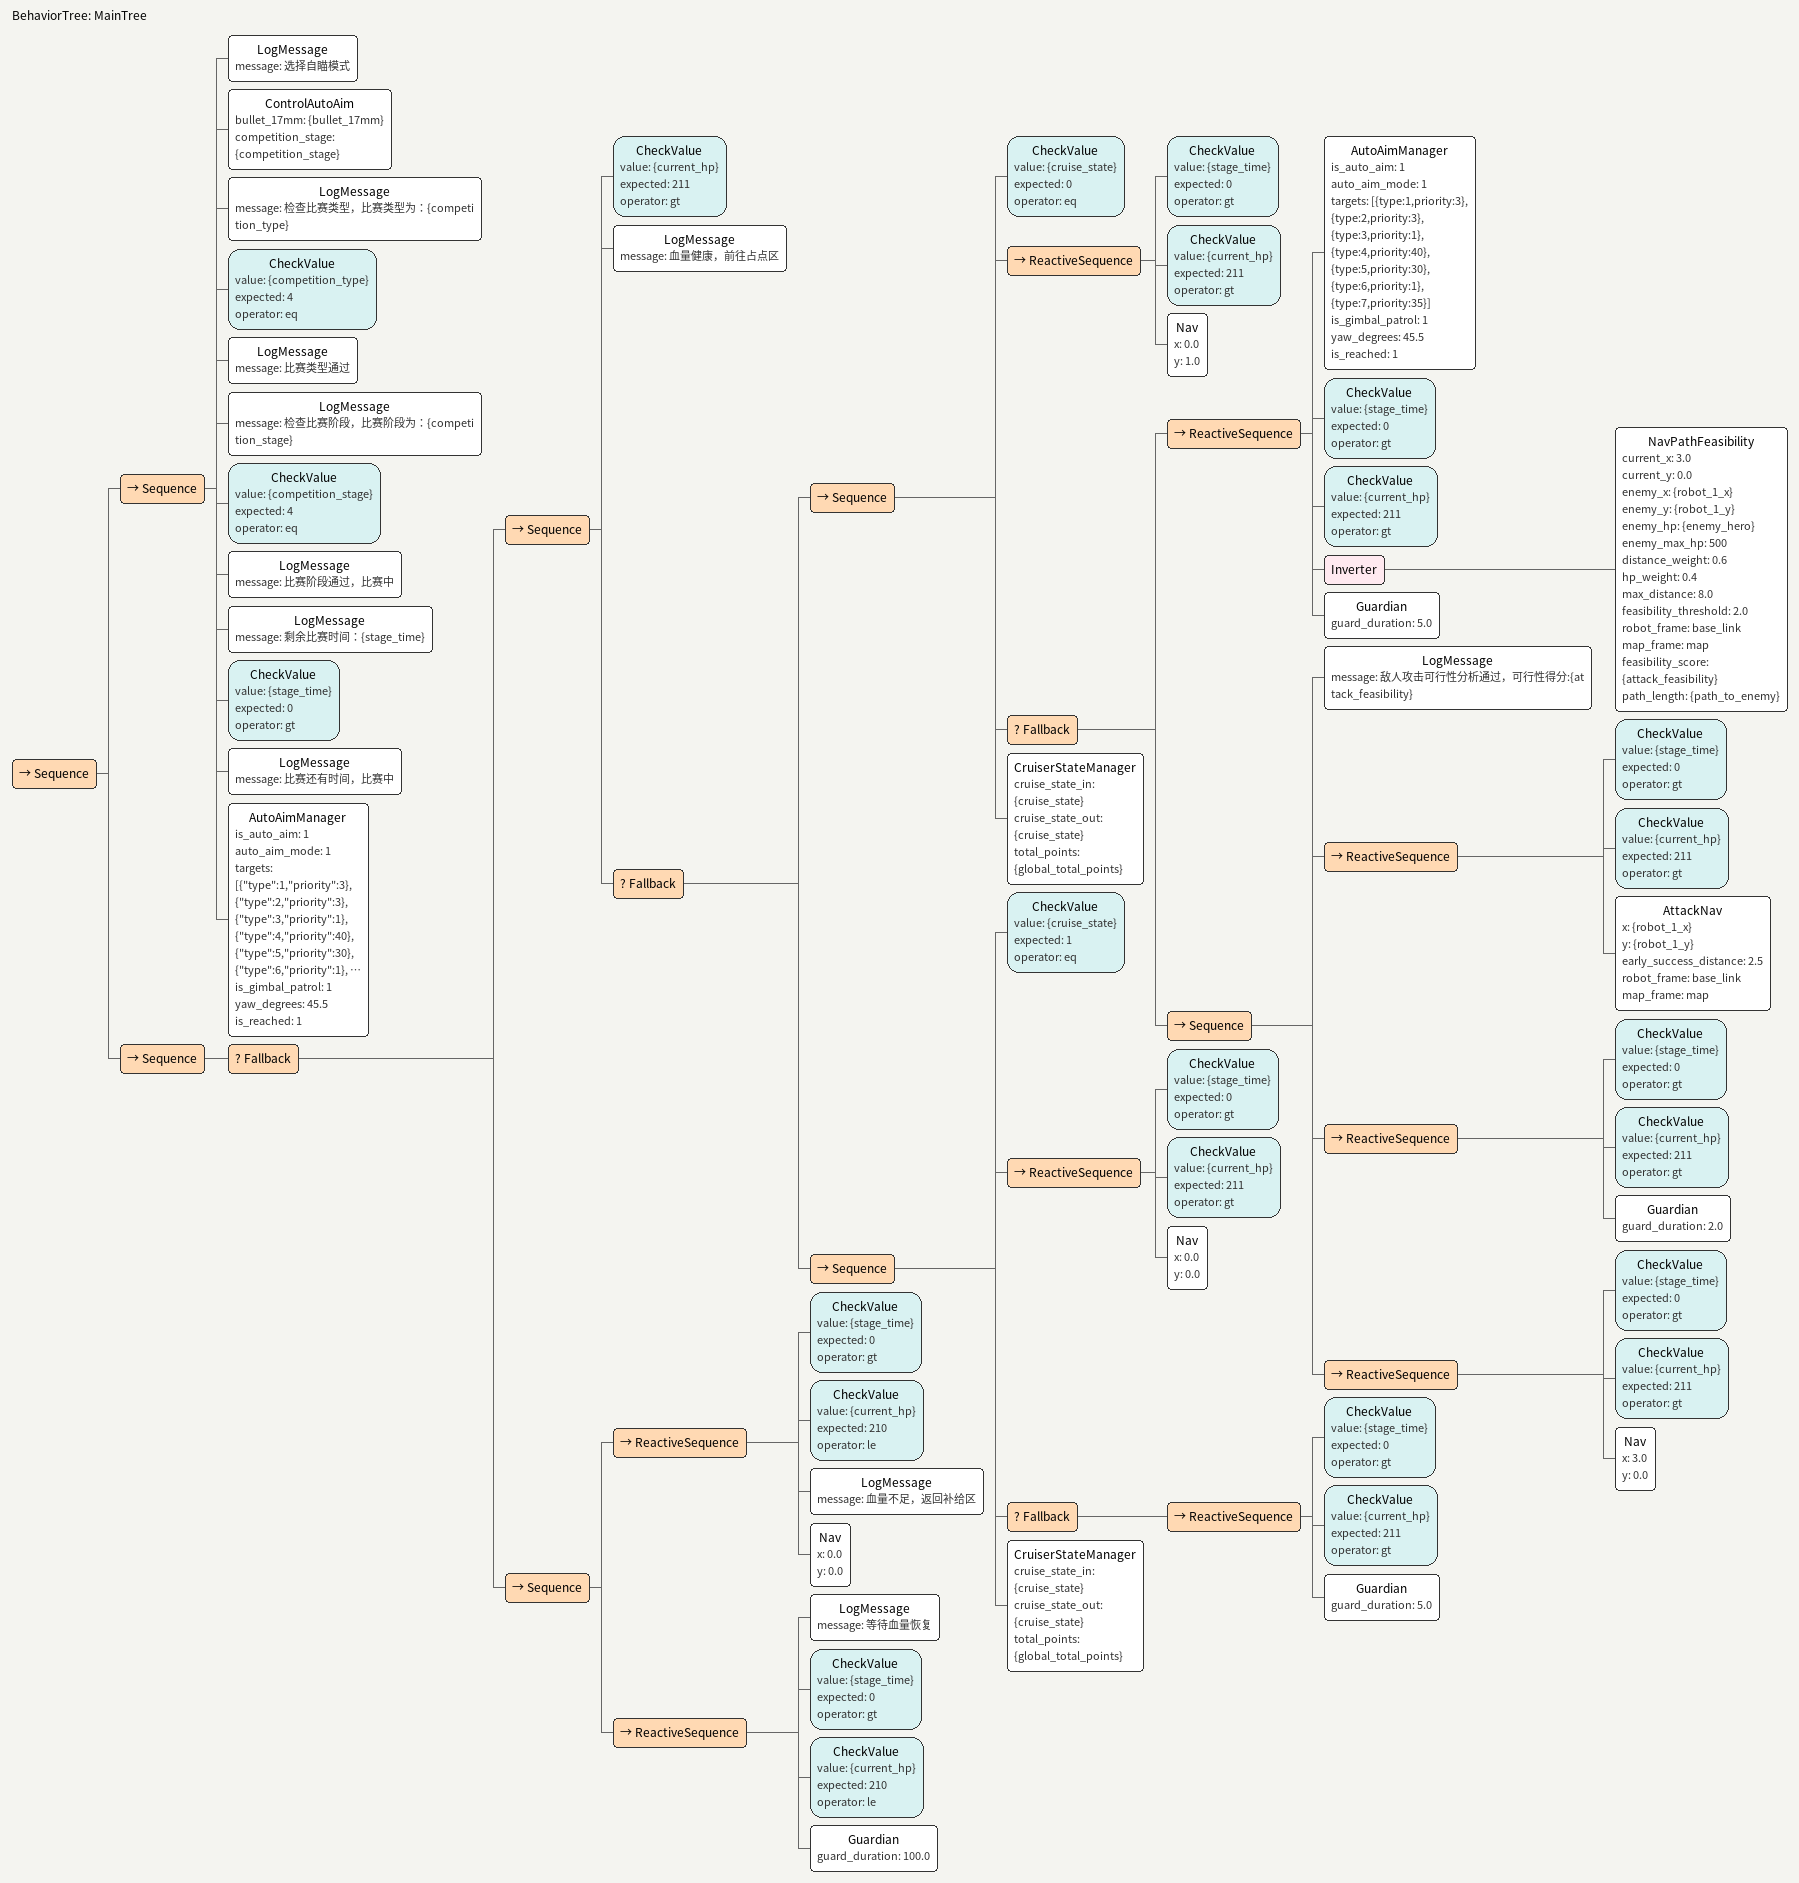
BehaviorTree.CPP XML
<?xml version="1.0" encoding="UTF-8"?>
<root BTCPP_format="4" main_tree_to_execute="MainTree">
  <!-- 主行为树 -->
  <BehaviorTree ID="MainTree">
    <Sequence>
        <Sequence>
            <!-- 赛前检查 - 使用单次初始化，数据由独立线程实时更新 -->
            <LogMessage message="选择自瞄模式"/>
            <ControlAutoAim bullet_17mm ="{bullet_17mm}" competition_stage = "{competition_stage}"/>
            <!-- 比赛类型检查 -->
            <LogMessage message="检查比赛类型，比赛类型为：{competition_type}"/>
            <CheckValue value="{competition_type}" expected="4" operator="eq"/>
            <LogMessage message="比赛类型通过"/>

            <!-- 比赛阶段检查 -->
            <LogMessage message="检查比赛阶段，比赛阶段为：{competition_stage}"/>
            <CheckValue value="{competition_stage}" expected="4" operator="eq"/>
            <LogMessage message="比赛阶段通过，比赛中"/>
            <!-- 剩余时间检查 -->
            <LogMessage message="剩余比赛时间：{stage_time}"/>
            <CheckValue value="{stage_time}" expected="0" operator="gt"/>
            <LogMessage message="比赛还有时间，比赛中"/>
            <AutoAimManager is_auto_aim = "1"
                            auto_aim_mode = "1"
                            targets='[{"type":1,"priority":3},
                                      {"type":2,"priority":3},
                                      {"type":3,"priority":1},
                                      {"type":4,"priority":40},
                                      {"type":5,"priority":30},
                                      {"type":6,"priority":1},
                                      {"type":7,"priority":35}]'
                            is_gimbal_patrol = "1"
                            yaw_degrees = "45.5"
                            is_reached = "1" />
        </Sequence>

        <Sequence>
          <Fallback> <!-- 血量分支判断-->
            <!-- 高血量分支 -->
            <Sequence>
                <CheckValue value="{current_hp}" expected="211" operator="gt"/>
                <LogMessage message="血量健康，前往占点区"/>

                <Fallback> <!-- 状态机的每一状态检查不通过返回false就进入下一状态 -->
                    <!-- 巡航点0: x="3.0" y="0.0" -->
                    <Sequence>
                        <CheckValue value="{cruise_state}" expected="0" operator="eq"/>
                        <ReactiveSequence>
                            <CheckValue value="{stage_time}" expected="0" operator="gt"/>
                            <CheckValue value="{current_hp}" expected="211" operator="gt"/>
                            <Nav x="0.0" y="1.0" />
                        </ReactiveSequence>
                        <Fallback>
                            <ReactiveSequence>
                                <AutoAimManager is_auto_aim = "1"
                                                auto_aim_mode = "1"
                                                targets="[{type:1,priority:3},
                                                          {type:2,priority:3},
                                                          {type:3,priority:1},
                                                          {type:4,priority:40},
                                                          {type:5,priority:30},
                                                          {type:6,priority:1},
                                                          {type:7,priority:35}]"
                                                is_gimbal_patrol = "1"
                                                yaw_degrees = "45.5"
                                                is_reached = "1" />
                                <CheckValue value="{stage_time}" expected="0" operator="gt"/>
                                <CheckValue value="{current_hp}" expected="211" operator="gt"/>
                                <!-- 使用反相器，触发临时事件的反条件，不符反条件即符合条件，进入临时事件 -->
                                <Inverter>
                                    <NavPathFeasibility
                                        current_x="3.0" current_y="0.0"
                                        enemy_x="{robot_1_x}" enemy_y="{robot_1_y}"
                                        enemy_hp="{enemy_hero}" enemy_max_hp="500"
                                        distance_weight="0.6" hp_weight="0.4"
                                        max_distance="8.0"
                                        feasibility_threshold="2.0"
                                        robot_frame="base_link" map_frame="map"
                                        feasibility_score="{attack_feasibility}"
                                        path_length="{path_to_enemy}"/>
                                </Inverter>
                                <Guardian guard_duration = "5.0"/>
                            </ReactiveSequence>
                            <!-- 临时事件 触发条件：基于导航路径长的评估通过 -->
                            <Sequence>
                                <LogMessage message="敌人攻击可行性分析通过，可行性得分:{attack_feasibility}"/>
                                <!-- 阶段1: 前往临时点 -->
                                <ReactiveSequence>
                                <CheckValue value="{stage_time}" expected="0" operator="gt"/>
                                <CheckValue value="{current_hp}" expected="211" operator="gt"/>
                                <!-- 进入临时条件有两种可能：1.临时事件触发 2.血量时间判断不通过 再次判断使进入条件只剩临时事件触发一种 -->
                                <AttackNav x="{robot_1_x}" y="{robot_1_y}"
                                           early_success_distance="2.5"
                                           robot_frame="base_link" map_frame="map"/>
                                </ReactiveSequence>
                                <!-- 阶段2: 短时驻守 -->
                                <ReactiveSequence>
                                <CheckValue value="{stage_time}" expected="0" operator="gt"/>
                                <CheckValue value="{current_hp}" expected="211" operator="gt"/>
                                <Guardian guard_duration="2.0"/>
                                </ReactiveSequence>
                                <!-- 阶段3: 返回原点 -->
                                <ReactiveSequence>
                                <CheckValue value="{stage_time}" expected="0" operator="gt"/>
                                <CheckValue value="{current_hp}" expected="211" operator="gt"/>
                                <Nav x="3.0" y="0.0"/>
                                </ReactiveSequence>
                            </Sequence>
                        </Fallback>
                        <CruiserStateManager cruise_state_in = "{cruise_state}"
                                            cruise_state_out = "{cruise_state}"
                                            total_points = "{global_total_points}" />
                    </Sequence>

                    <!-- 巡航点1: x="0.0" y="0.0" -->
                    <Sequence>
                        <CheckValue value="{cruise_state}" expected="1" operator="eq"/>
                        <ReactiveSequence>
                            <CheckValue value="{stage_time}" expected="0" operator="gt"/>
                            <CheckValue value="{current_hp}" expected="211" operator="gt"/>
                            <Nav x="0.0" y="0.0" />
                        </ReactiveSequence>
                        <Fallback>
                            <ReactiveSequence>
                                <CheckValue value="{stage_time}" expected="0" operator="gt"/>
                                <CheckValue value="{current_hp}" expected="211" operator="gt"/>
                                <Guardian guard_duration = "5.0"/>
                            </ReactiveSequence>
                        </Fallback>
                        <CruiserStateManager cruise_state_in = "{cruise_state}"
                                            cruise_state_out = "{cruise_state}"
                                            total_points = "{global_total_points}" />
                    </Sequence>
                </Fallback>
            </Sequence>

            <!-- 低血量分支 -->
            <Sequence>
              <ReactiveSequence>
                <CheckValue value="{stage_time}" expected="0" operator="gt"/>
                <CheckValue value="{current_hp}" expected="210" operator="le"/> <!-- le表示小于等于 -->
                <LogMessage message="血量不足，返回补给区"/>
                <Nav x="0.0" y="0.0" />
              </ReactiveSequence>
              <ReactiveSequence>
                <LogMessage message="等待血量恢复"/>
                <CheckValue value="{stage_time}" expected="0" operator="gt"/>
                <CheckValue value="{current_hp}" expected="210" operator="le"/> <!-- gt表示大于等于 -->
                <Guardian guard_duration = "100.0"/>
              </ReactiveSequence>
            </Sequence>
          </Fallback>
        </Sequence>
    </Sequence>
  </BehaviorTree>

</root>
